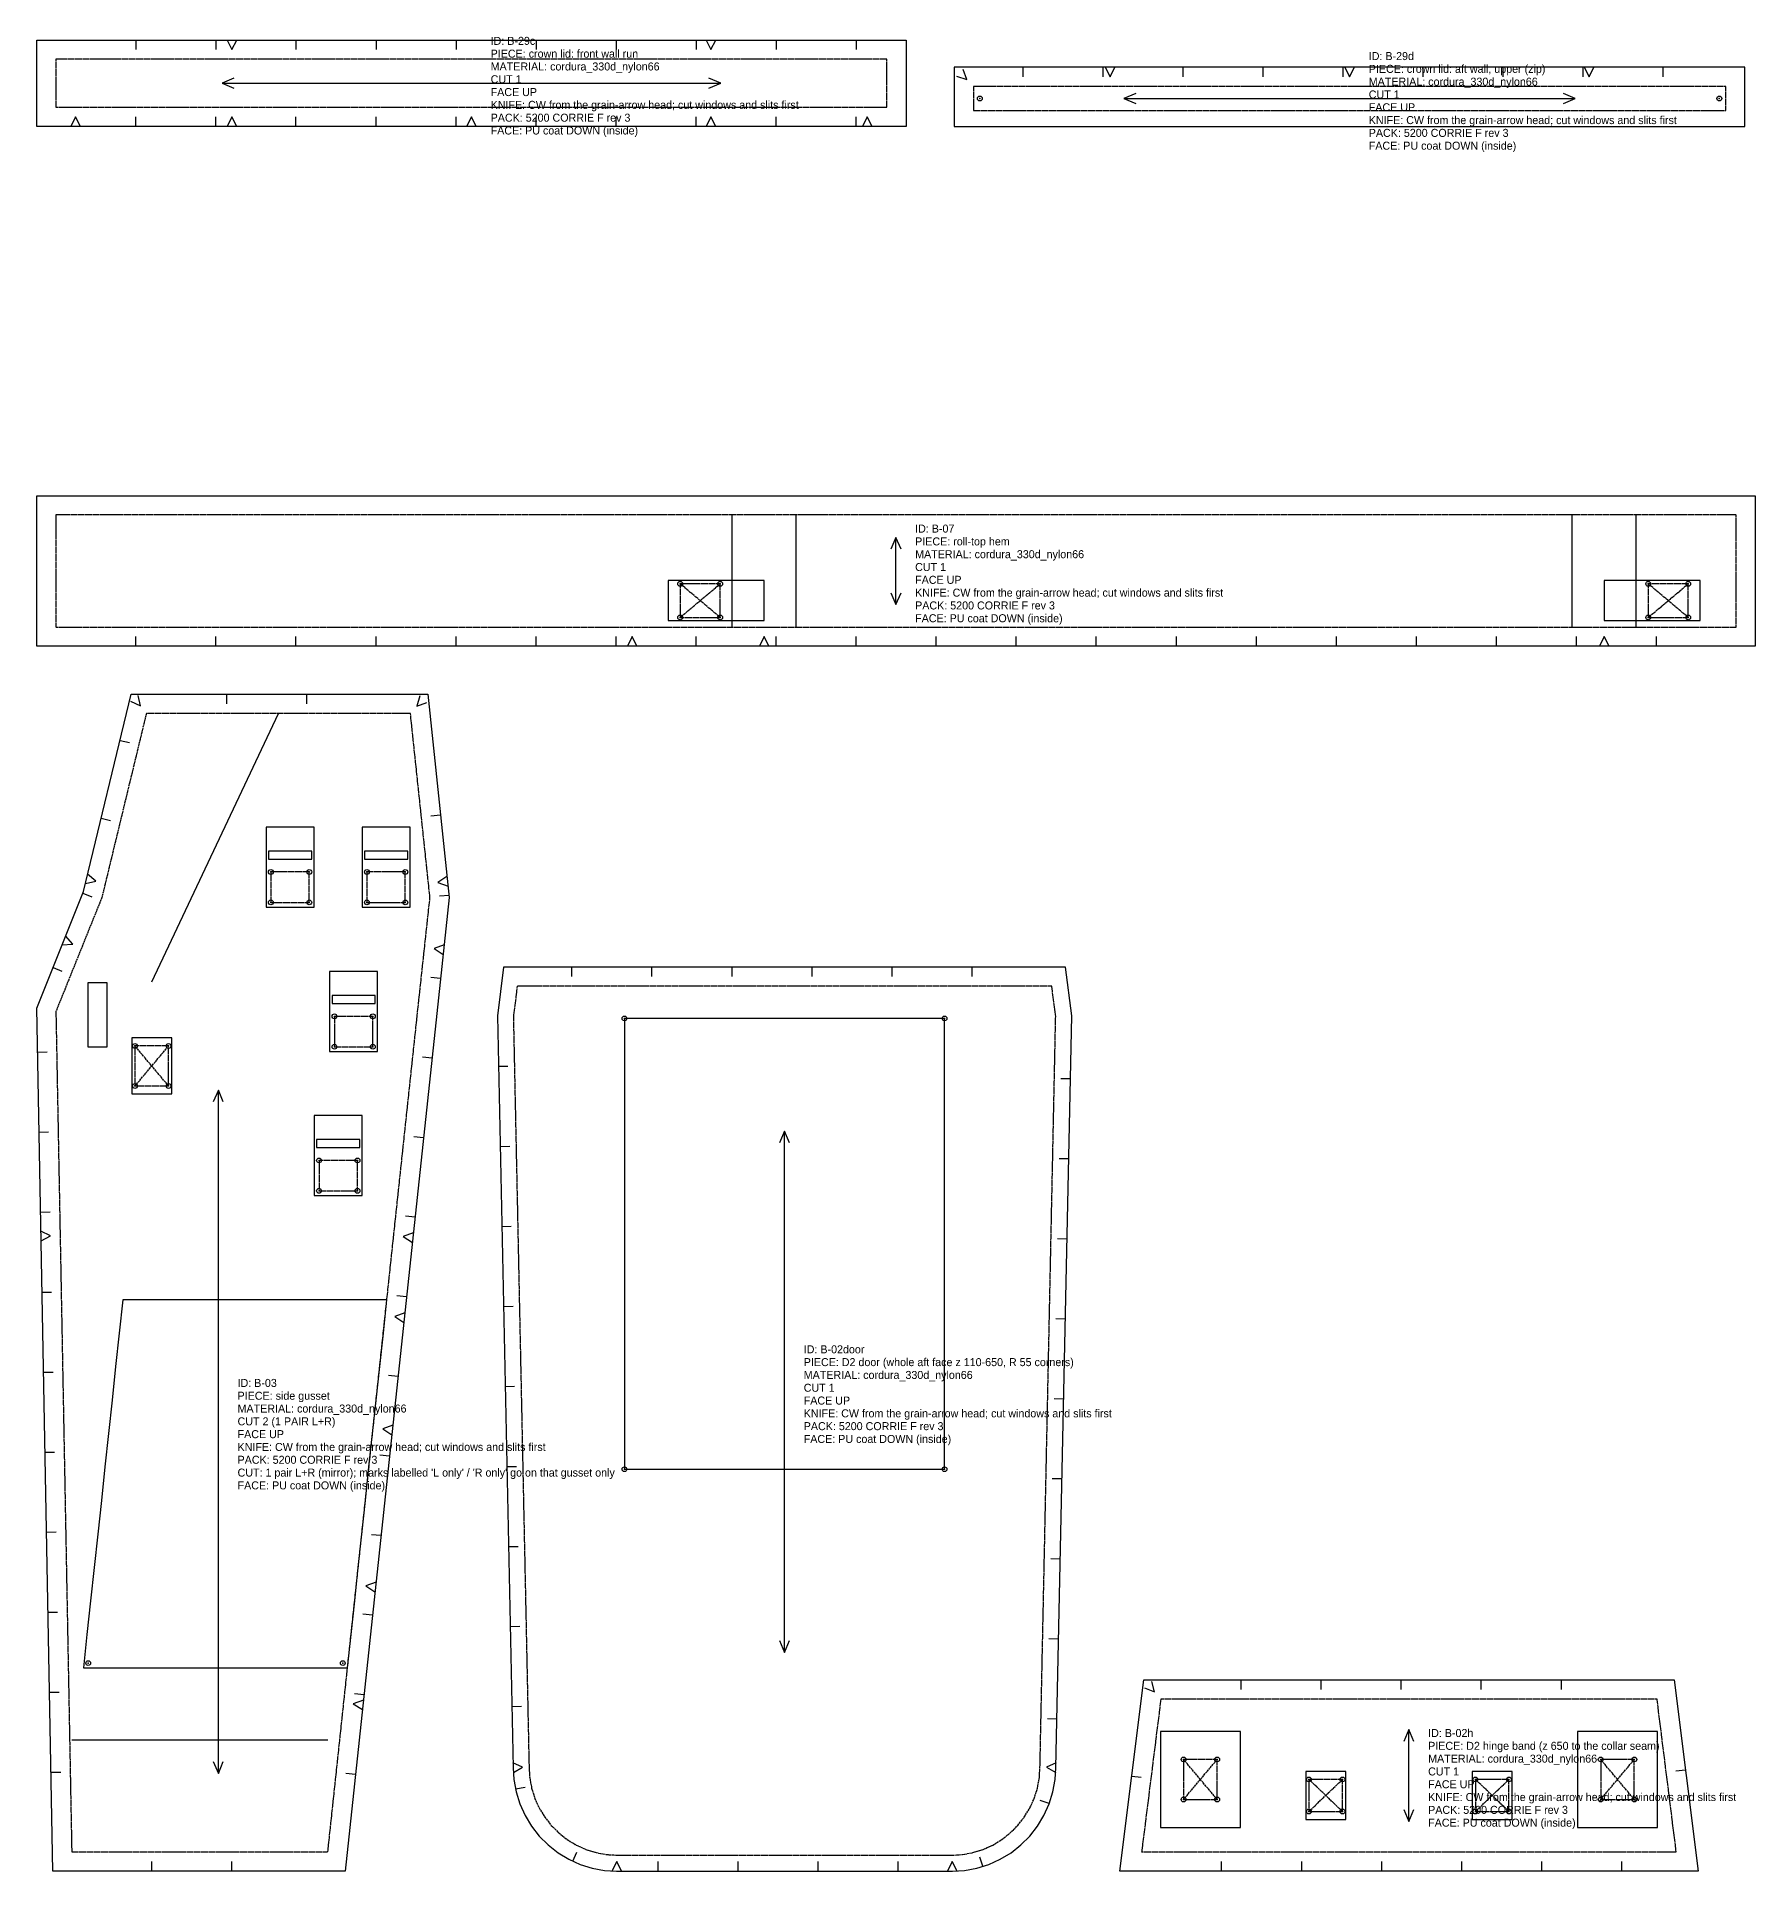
# Model space of a CAD drawing. Header units: millimetres. Extents: x 0 to 2010, y 0 to 1556.
# Drawn here: x 0 to 1074, y 0 to 1146 of the extents above; entities that cross this region are included whole.
import ezdxf

# ---------------------------------------------------------------- set-up
doc = ezdxf.new("R2010")
doc.units = ezdxf.units.MM
doc.linetypes.add('DASHED', pattern=[1.524, 1.27, -0.254])
for name, color, linetype in [('CUT', 7, 'Continuous'), ('DRILL', 4, 'Continuous'), ('GRAIN', 5, 'Continuous'), ('INTERNAL', 6, 'Continuous'), ('NOTCH', 1, 'Continuous'), ('SEW', 3, 'Continuous'), ('TEXT', 2, 'Continuous')]:
    doc.layers.add(name, color=color, linetype=linetype)

# ---------------------------------------------------------------- blocks, each defined once
blk = doc.blocks.new('B-03_0')
at = {"layer": 'CUT'}
blk.add_lwpolyline([(-11.8, -12), (-21.9, 527.2), (7.3, 599.9), (37.2, 723.2), (222.4, 723.2), (235.8, 596.2), (228.1, 523.7), (170.8, -12)], close=True, dxfattribs=at)
at = {"layer": 'CUT', "linetype": 'CONTINUOUS'}
blk.add_lwpolyline([(10.1, 503), (22.1, 503), (22.1, 543), (10.1, 543)], close=True, dxfattribs=at)
at = {"layer": 'DRILL'}
for centre in [(124.4, 612.2), (148.4, 612.2), (184.4, 612.2), (208.4, 612.2), (124.4, 593.2), (148.4, 593.2), (184.4, 593.2), (208.4, 593.2), (164.1, 522), (188.1, 522), (39.5, 503.5), (60.5, 503.5), (164.1, 503), (188.1, 503), (39.5, 478.5), (60.5, 478.5), (154.5, 432), (178.5, 432), (154.5, 413), (178.5, 413), (10.3, 118), (169.3, 118)]:
    blk.add_circle(centre, 1.5, dxfattribs=at)
for p in [(124.4, 612.2), (148.4, 612.2), (184.4, 612.2), (208.4, 612.2), (124.4, 593.2), (148.4, 593.2), (184.4, 593.2), (208.4, 593.2), (164.1, 522), (188.1, 522), (39.5, 503.5), (60.5, 503.5), (164.1, 503), (188.1, 503), (39.5, 478.5), (60.5, 478.5), (154.5, 432), (178.5, 432), (154.5, 413), (178.5, 413), (10.3, 118), (169.3, 118)]:
    blk.add_point(p, dxfattribs=at)
at = {"layer": 'GRAIN'}
for points in [[(94.7, 468.5), (91.6, 475.9), (88.4, 468.5)], [(91.6, 49.1), (91.6, 475.9)], [(88.4, 56.5), (91.6, 49.1), (94.7, 56.5)]]:
    blk.add_lwpolyline(points, dxfattribs=at)
at = {"layer": 'INTERNAL', "linetype": 'CONTINUOUS'}
for points in [[(50, 543.5), (129.1, 711.2)], [(32.3, 115), (172.3, 115)], [(0, 70), (160, 70)]]:
    blk.add_lwpolyline(points, dxfattribs=at)
for points in [[(121.4, 590.2), (151.4, 590.2), (151.4, 640.2), (121.4, 640.2)], [(181.4, 590.2), (211.4, 590.2), (211.4, 640.2), (181.4, 640.2)], [(122.9, 620.2), (149.9, 620.2), (149.9, 625.2), (122.9, 625.2)], [(182.9, 620.2), (209.9, 620.2), (209.9, 625.2), (182.9, 625.2)], [(161.1, 500), (191.1, 500), (191.1, 550), (161.1, 550)], [(162.6, 530), (189.6, 530), (189.6, 535), (162.6, 535)], [(37.5, 473.5), (62.5, 473.5), (62.5, 508.5), (37.5, 508.5)], [(151.5, 410), (181.5, 410), (181.5, 460), (151.5, 460)], [(153, 440), (180, 440), (180, 445), (153, 445)], [(172.3, 115), (174.5, 135.9), (176.8, 156.8), (179, 177.7), (181.2, 198.6), (183.5, 219.5), (185.7, 240.5), (187.9, 261.4), (190.2, 282.3), (192.4, 303.2), (194.7, 324.1), (196.9, 345), (31.9, 345), (29.7, 324.1), (27.4, 303.2), (25.2, 282.3), (22.9, 261.4), (20.7, 240.5), (18.5, 219.5), (16.2, 198.6), (14, 177.7), (11.8, 156.8), (9.5, 135.9), (7.3, 115)]]:
    blk.add_lwpolyline(points, close=True, dxfattribs=at)
at = {"layer": 'NOTCH'}
for points in [[(36.8, 718.8), (42.9, 716), (41.5, 722.5)], [(96.6, 723.2), (96.6, 717.2)], [(146.6, 723.2), (146.6, 717.2)], [(217.4, 722.2), (215.6, 715.7), (221.9, 718.1)], [(30.2, 694.4), (36, 693)], [(18.4, 645.8), (24.3, 644.4)], [(230.4, 647.6), (224.4, 647)], [(8.5, 605), (15.1, 606.5), (9.9, 610.8)], [(234.4, 609.3), (228.8, 605.7), (235.1, 603.4)], [(6.9, 599), (12.5, 596.7)], [(235.7, 597.6), (229.7, 597.1)], [(-6.1, 566.7), (0.6, 567.2), (-3.8, 572.3)], [(232.7, 566.7), (226.4, 564.4), (232, 560.7)], [(-11.7, 552.6), (-6.2, 550.3)], [(230.4, 545.6), (224.4, 546.2)], [(-21.4, 499.7), (-15.4, 499.8)], [(225.1, 495.9), (219.1, 496.5)], [(-20.5, 449.7), (-14.5, 449.8)], [(219.8, 446.2), (213.8, 446.8)], [(-19.5, 399.7), (-13.5, 399.8)], [(214.5, 396.5), (208.5, 397.1)], [(-19.2, 381.8), (-13.3, 384.9), (-19.3, 387.8)], [(213.4, 386.7), (207.1, 384.4), (212.8, 380.7)], [(-18.6, 349.7), (-12.6, 349.8)], [(209.1, 346.7), (203.2, 347.4)], [(208.1, 336.8), (201.8, 334.5), (207.4, 330.8)], [(-17.7, 299.7), (-11.7, 299.8)], [(203.8, 297), (197.9, 297.7)], [(200.6, 266.6), (194.3, 264.3), (199.9, 260.6)], [(-16.7, 249.7), (-10.7, 249.8)], [(198.5, 247.3), (192.5, 247.9)], [(-15.8, 199.7), (-9.8, 199.9)], [(193.2, 197.6), (187.2, 198.2)], [(190.1, 168.5), (183.8, 166.2), (189.4, 162.5)], [(-14.8, 149.7), (-8.8, 149.9)], [(187.9, 147.9), (181.9, 148.5)], [(-13.9, 99.8), (-7.9, 99.9)], [(182.2, 94.9), (175.9, 92.6), (181.6, 88.9)], [(182.6, 98.2), (176.6, 98.8)], [(-12.9, 49.8), (-6.9, 49.9)], [(177.2, 48.4), (171.3, 49.1)], [(50, -12), (50, -6)], [(100, -12), (100, -6)]]:
    blk.add_lwpolyline(points, dxfattribs=at)
at = {"layer": 'SEW', "linetype": 'DASHED'}
for points in [[(0, 0), (160, 0), (216.1, 525), (223.8, 596.2), (211.6, 711.2), (46.6, 711.2), (18.8, 596.2), (-9.9, 525)], [(124.4, 593.2), (148.4, 593.2), (148.4, 612.2), (124.4, 612.2)], [(184.4, 593.2), (208.4, 593.2), (208.4, 612.2), (184.4, 612.2)], [(164.1, 503), (188.1, 503), (188.1, 522), (164.1, 522)], [(39.5, 478.5), (60.5, 478.5), (60.5, 503.5), (39.5, 503.5)], [(154.5, 413), (178.5, 413), (178.5, 432), (154.5, 432)]]:
    blk.add_lwpolyline(points, close=True, dxfattribs=at)
for points in [[(39.5, 478.5), (60.5, 503.5)], [(60.5, 478.5), (39.5, 503.5)]]:
    blk.add_lwpolyline(points, dxfattribs=at)
at = {"layer": 'TEXT'}
for s, p in [('PIECE: side gusset', (103.6, 282.5)), ('ID: B-03', (103.6, 290.5)), ('MATERIAL: cordura_330d_nylon66', (103.6, 274.5)), ('CUT 2 (1 PAIR L+R)', (103.6, 266.5)), ('FACE UP', (103.6, 258.5)), ('KNIFE: CW from the grain-arrow head; cut windows and slits first', (103.6, 250.5)), ('PACK: 5200 CORRIE F rev 3', (103.6, 242.5)), ("CUT: 1 pair L+R (mirror); marks labelled 'L only' / 'R only' go on that gusset only", (103.6, 234.5)), ('FACE: PU coat DOWN (inside)', (103.6, 226.5))]:
    blk.add_text(s, height=5, dxfattribs=at).set_placement(p)
blk = doc.blocks.new('B-02door_1')
at = {"layer": 'CUT'}
blk.add_lwpolyline([(175.6, 630.5), (-175.6, 630.5), (-179.4, 600.1), (-169.6, 130.3), (-169.1, 122.9), (-167.7, 115.2), (-165.4, 107.7), (-162.1, 100.5), (-158.1, 93.8), (-153.2, 87.6), (-147.7, 82.1), (-141.5, 77.2), (-134.8, 73.2), (-127.6, 69.9), (-120.1, 67.6), (-112.4, 66.2), (-104.9, 65.7), (104.9, 65.7), (112.4, 66.2), (120.1, 67.6), (127.6, 69.9), (134.8, 73.2), (141.5, 77.2), (147.7, 82.1), (153.2, 87.6), (158.1, 93.8), (162.1, 100.5), (165.4, 107.7), (167.7, 115.2), (169.1, 122.9), (169.6, 130.3), (179.4, 600.1)], close=True, dxfattribs=at)
at = {"layer": 'DRILL'}
for centre in [(-100, 598.4), (100, 598.4), (-100, 316.8), (100, 316.8)]:
    blk.add_circle(centre, 1.5, dxfattribs=at)
for p in [(-100, 598.4), (100, 598.4), (-100, 316.8), (100, 316.8)]:
    blk.add_point(p, dxfattribs=at)
at = {"layer": 'GRAIN'}
for points in [[(3.1, 520.6), (0, 528), (-3.1, 520.6)], [(0, 202.3), (0, 528)], [(-3.1, 209.7), (0, 202.3), (3.1, 209.7)]]:
    blk.add_lwpolyline(points, dxfattribs=at)
at = {"layer": 'INTERNAL', "linetype": 'CONTINUOUS'}
blk.add_lwpolyline([(-100, 316.8), (100, 316.8), (100, 598.4), (-100, 598.4)], close=True, dxfattribs=at)
at = {"layer": 'NOTCH'}
for points in [[(-133, 630.5), (-133, 624.5)], [(-83, 630.5), (-83, 624.5)], [(-33, 630.5), (-33, 624.5)], [(17, 630.5), (17, 624.5)], [(67, 630.5), (67, 624.5)], [(117, 630.5), (117, 624.5)], [(-178.8, 568.5), (-172.8, 568.6)], [(178.6, 560.6), (172.6, 560.7)], [(-177.7, 518.5), (-171.7, 518.6)], [(177.5, 510.6), (171.6, 510.7)], [(-176.7, 468.5), (-170.7, 468.6)], [(176.5, 460.6), (170.5, 460.8)], [(-175.6, 418.5), (-169.6, 418.6)], [(175.4, 410.6), (169.4, 410.8)], [(-174.6, 368.5), (-168.6, 368.6)], [(174.4, 360.6), (168.4, 360.8)], [(-173.5, 318.5), (-167.5, 318.6)], [(173.3, 310.7), (167.3, 310.8)], [(-172.5, 268.5), (-166.5, 268.6)], [(172.3, 260.7), (166.3, 260.8)], [(-171.4, 218.5), (-165.4, 218.7)], [(171.2, 210.7), (165.2, 210.8)], [(-170.4, 168.5), (-164.4, 168.7)], [(170.2, 160.7), (164.2, 160.8)], [(-169.4, 127.3), (-163.6, 130.6), (-169.7, 133.3)], [(169.7, 133.3), (163.6, 130.6), (169.4, 127.3)], [(-168, 117.1), (-162.1, 118.1)], [(165.4, 107.9), (159.8, 109.9)], [(-132.2, 72), (-129.8, 77.5)], [(-101.9, 65.7), (-104.7, 71.7), (-107.9, 65.8)], [(-78.9, 65.7), (-78.9, 71.7)], [(-28.9, 65.7), (-28.9, 71.7)], [(21.1, 65.7), (21.1, 71.7)], [(71.1, 65.7), (71.1, 71.7)], [(107.9, 65.8), (104.7, 71.7), (101.9, 65.7)], [(123.8, 68.8), (122, 74.5)]]:
    blk.add_lwpolyline(points, dxfattribs=at)
at = {"layer": 'SEW', "linetype": 'DASHED'}
blk.add_lwpolyline([(-167, 618.5), (-169.4, 599.6), (-159.6, 130.7), (-159.2, 124.1), (-158, 117.6), (-156, 111.2), (-153.3, 105.2), (-149.8, 99.5), (-145.7, 94.3), (-141, 89.6), (-135.8, 85.5), (-130.1, 82), (-124.1, 79.3), (-117.7, 77.3), (-111.2, 76.1), (-104.6, 75.7), (104.6, 75.7), (111.2, 76.1), (117.7, 77.3), (124.1, 79.3), (130.1, 82), (135.8, 85.5), (141, 89.6), (145.7, 94.3), (149.8, 99.5), (153.3, 105.2), (156, 111.2), (158, 117.6), (159.2, 124.1), (159.6, 130.7), (169.4, 599.6), (167, 618.5)], close=True, dxfattribs=at)
at = {"layer": 'TEXT'}
for s, p in [('ID: B-02door', (12, 389.2)), ('PIECE: D2 door (whole aft face z 110-650, R 55 corners)', (12, 381.2)), ('MATERIAL: cordura_330d_nylon66', (12, 373.2)), ('CUT 1', (12, 365.2)), ('FACE UP', (12, 357.2)), ('KNIFE: CW from the grain-arrow head; cut windows and slits first', (12, 349.2)), ('PACK: 5200 CORRIE F rev 3', (12, 341.2)), ('FACE: PU coat DOWN (inside)', (12, 333.2))]:
    blk.add_text(s, height=5, dxfattribs=at).set_placement(p)
blk = doc.blocks.new('B-02h_2')
at = {"layer": 'CUT'}
blk.add_lwpolyline([(-180.6, 606.5), (-165.6, 726), (165.6, 726), (180.6, 606.5)], close=True, dxfattribs=at)
at = {"layer": 'DRILL'}
for centre in [(-140.8, 676.3), (-119.8, 676.3), (119.8, 676.3), (140.8, 676.3), (-62.5, 663.8), (-41.5, 663.8), (41.5, 663.8), (62.5, 663.8), (-140.8, 651.3), (-119.8, 651.3), (-62.5, 643.8), (-41.5, 643.8), (41.5, 643.8), (62.5, 643.8), (119.8, 651.3), (140.8, 651.3)]:
    blk.add_circle(centre, 1.5, dxfattribs=at)
for p in [(-140.8, 676.3), (-119.8, 676.3), (119.8, 676.3), (140.8, 676.3), (-62.5, 663.8), (-41.5, 663.8), (41.5, 663.8), (62.5, 663.8), (-140.8, 651.3), (-119.8, 651.3), (-62.5, 643.8), (-41.5, 643.8), (41.5, 643.8), (62.5, 643.8), (119.8, 651.3), (140.8, 651.3)]:
    blk.add_point(p, dxfattribs=at)
at = {"layer": 'GRAIN'}
for points in [[(3.1, 687.6), (0, 694.9), (-3.1, 687.6)], [(0, 637.6), (0, 694.9)], [(-3.1, 645), (0, 637.6), (3.1, 645)]]:
    blk.add_lwpolyline(points, dxfattribs=at)
at = {"layer": 'INTERNAL', "linetype": 'CONTINUOUS'}
for points in [[(-155.3, 633.8), (-105.3, 633.8), (-105.3, 693.8), (-155.3, 693.8)], [(105.3, 633.8), (155.3, 633.8), (155.3, 693.8), (105.3, 693.8)], [(-64.5, 638.8), (-39.5, 638.8), (-39.5, 668.8), (-64.5, 668.8)], [(39.5, 638.8), (64.5, 638.8), (64.5, 668.8), (39.5, 668.8)]]:
    blk.add_lwpolyline(points, close=True, dxfattribs=at)
at = {"layer": 'NOTCH'}
for points in [[(-165.2, 721.1), (-159, 718.5), (-160.7, 725)], [(-105, 726), (-105, 720)], [(-55, 726), (-55, 720)], [(-5, 726), (-5, 720)], [(45, 726), (45, 720)], [(95, 726), (95, 720)], [(-173.2, 665.9), (-167.2, 665.2)], [(172.7, 669.6), (166.7, 668.9)], [(-117, 606.5), (-117, 612.5)], [(-67, 606.5), (-67, 612.5)], [(-17, 606.5), (-17, 612.5)], [(33, 606.5), (33, 612.5)], [(83, 606.5), (83, 612.5)], [(133, 606.5), (133, 612.5)]]:
    blk.add_lwpolyline(points, dxfattribs=at)
at = {"layer": 'SEW', "linetype": 'DASHED'}
for points in [[(-167, 618.5), (167, 618.5), (155, 714), (-155, 714)], [(-140.8, 651.3), (-119.8, 651.3), (-119.8, 676.3), (-140.8, 676.3)], [(119.8, 651.3), (140.8, 651.3), (140.8, 676.3), (119.8, 676.3)], [(-62.5, 643.8), (-41.5, 643.8), (-41.5, 663.8), (-62.5, 663.8)], [(41.5, 643.8), (62.5, 643.8), (62.5, 663.8), (41.5, 663.8)]]:
    blk.add_lwpolyline(points, close=True, dxfattribs=at)
for points in [[(-140.8, 651.3), (-119.8, 676.3)], [(-119.8, 651.3), (-140.8, 676.3)], [(119.8, 651.3), (140.8, 676.3)], [(140.8, 651.3), (119.8, 676.3)], [(-62.5, 643.8), (-41.5, 663.8)], [(-41.5, 643.8), (-62.5, 663.8)], [(41.5, 643.8), (62.5, 663.8)], [(62.5, 643.8), (41.5, 663.8)]]:
    blk.add_lwpolyline(points, dxfattribs=at)
at = {"layer": 'TEXT'}
for s, p in [('ID: B-02h', (12, 690.3)), ('PIECE: D2 hinge band (z 650 to the collar seam)', (12, 682.3)), ('MATERIAL: cordura_330d_nylon66', (12, 674.3)), ('CUT 1', (12, 666.3)), ('FACE UP', (12, 658.3)), ('KNIFE: CW from the grain-arrow head; cut windows and slits first', (12, 650.3)), ('PACK: 5200 CORRIE F rev 3', (12, 642.3)), ('FACE: PU coat DOWN (inside)', (12, 634.3))]:
    blk.add_text(s, height=5, dxfattribs=at).set_placement(p)
blk = doc.blocks.new('B-07_3')
at = {"layer": 'CUT'}
blk.add_lwpolyline([(-12, -12), (-12, 82), (1061.7, 82), (1061.7, -12)], close=True, dxfattribs=at)
at = {"layer": 'DRILL'}
for centre in [(390, 27), (415, 27), (994.8, 27), (1019.8, 27), (390, 6), (415, 6), (994.8, 6), (1019.8, 6)]:
    blk.add_circle(centre, 1.5, dxfattribs=at)
for p in [(390, 27), (415, 27), (994.8, 27), (1019.8, 27), (390, 6), (415, 6), (994.8, 6), (1019.8, 6)]:
    blk.add_point(p, dxfattribs=at)
at = {"layer": 'GRAIN'}
for points in [[(528, 48.6), (524.8, 56), (521.7, 48.6)], [(524.8, 14), (524.8, 56)], [(521.7, 21.4), (524.8, 14), (528, 21.4)]]:
    blk.add_lwpolyline(points, dxfattribs=at)
at = {"layer": 'INTERNAL', "linetype": 'CONTINUOUS'}
for points in [[(422.5, 0), (422.5, 70)], [(462.5, 0), (462.5, 70)], [(947.3, 0), (947.3, 70)], [(987.3, 0), (987.3, 70)]]:
    blk.add_lwpolyline(points, dxfattribs=at)
for points in [[(382.5, 4), (442.5, 4), (442.5, 29), (382.5, 29)], [(967.3, 4), (1027.3, 4), (1027.3, 29), (967.3, 29)]]:
    blk.add_lwpolyline(points, close=True, dxfattribs=at)
at = {"layer": 'NOTCH'}
for points in [[(50, -12), (50, -6)], [(100, -12), (100, -6)], [(150, -12), (150, -6)], [(200, -12), (200, -6)], [(250, -12), (250, -6)], [(300, -12), (300, -6)], [(350, -12), (350, -6)], [(363, -12), (360, -6), (357, -12)], [(400, -12), (400, -6)], [(445.5, -12), (442.5, -6), (439.5, -12)], [(450, -12), (450, -6)], [(500, -12), (500, -6)], [(550, -12), (550, -6)], [(600, -12), (600, -6)], [(650, -12), (650, -6)], [(700, -12), (700, -6)], [(750, -12), (750, -6)], [(800, -12), (800, -6)], [(850, -12), (850, -6)], [(900, -12), (900, -6)], [(950, -12), (950, -6)], [(970.3, -12), (967.3, -6), (964.3, -12)], [(1000, -12), (1000, -6)]]:
    blk.add_lwpolyline(points, dxfattribs=at)
at = {"layer": 'SEW', "linetype": 'DASHED'}
for points in [[(0, 0), (1049.7, 0), (1049.7, 70), (0, 70)], [(390, 6), (415, 6), (415, 27), (390, 27)], [(994.8, 6), (1019.8, 6), (1019.8, 27), (994.8, 27)]]:
    blk.add_lwpolyline(points, close=True, dxfattribs=at)
for points in [[(390, 6), (415, 27)], [(415, 6), (390, 27)], [(994.8, 6), (1019.8, 27)], [(1019.8, 6), (994.8, 27)]]:
    blk.add_lwpolyline(points, dxfattribs=at)
at = {"layer": 'TEXT'}
for s, p in [('ID: B-07', (536.8, 59)), ('PIECE: roll-top hem', (536.8, 51)), ('MATERIAL: cordura_330d_nylon66', (536.8, 43)), ('CUT 1', (536.8, 35)), ('FACE UP', (536.8, 27)), ('KNIFE: CW from the grain-arrow head; cut windows and slits first', (536.8, 19)), ('PACK: 5200 CORRIE F rev 3', (536.8, 11)), ('FACE: PU coat DOWN (inside)', (536.8, 3))]:
    blk.add_text(s, height=5, dxfattribs=at).set_placement(p)
blk = doc.blocks.new('B-29c_7')
at = {"layer": 'CUT'}
blk.add_lwpolyline([(-12, -12), (-12, 42), (531.2, 42), (531.2, -12)], close=True, dxfattribs=at)
at = {"layer": 'GRAIN'}
for points in [[(111.2, 18.1), (103.8, 15), (111.2, 11.9)], [(103.8, 15), (415.4, 15)], [(408, 11.9), (415.4, 15), (408, 18.1)]]:
    blk.add_lwpolyline(points, dxfattribs=at)
at = {"layer": 'NOTCH'}
for points in [[(50, 42), (50, 36)], [(100, 42), (100, 36)], [(107, 42), (110, 36), (113, 42)], [(150, 42), (150, 36)], [(200, 42), (200, 36)], [(250, 42), (250, 36)], [(300, 42), (300, 36)], [(350, 42), (350, 36)], [(400, 42), (400, 36)], [(406.2, 42), (409.2, 36), (412.2, 42)], [(450, 42), (450, 36)], [(500, 42), (500, 36)], [(15.3, -12), (12.3, -6), (9.3, -12)], [(50, -12), (50, -6)], [(100, -12), (100, -6)], [(113, -12), (110, -6), (107, -12)], [(150, -12), (150, -6)], [(200, -12), (200, -6)], [(250, -12), (250, -6)], [(262.6, -12), (259.6, -6), (256.6, -12)], [(300, -12), (300, -6)], [(350, -12), (350, -6)], [(400, -12), (400, -6)], [(412.2, -12), (409.2, -6), (406.2, -12)], [(450, -12), (450, -6)], [(500, -12), (500, -6)], [(509.9, -12), (506.9, -6), (503.9, -12)]]:
    blk.add_lwpolyline(points, dxfattribs=at)
at = {"layer": 'SEW', "linetype": 'DASHED'}
blk.add_lwpolyline([(0, 0), (519.2, 0), (519.2, 30), (0, 30)], close=True, dxfattribs=at)
at = {"layer": 'TEXT'}
for s, p in [('ID: B-29c', (271.6, 39)), ('PIECE: crown lid: front wall run', (271.6, 31)), ('MATERIAL: cordura_330d_nylon66', (271.6, 23)), ('CUT 1', (271.6, 15)), ('FACE UP', (271.6, 7)), ('KNIFE: CW from the grain-arrow head; cut windows and slits first', (271.6, -1)), ('PACK: 5200 CORRIE F rev 3', (271.6, -9)), ('FACE: PU coat DOWN (inside)', (271.6, -17))]:
    blk.add_text(s, height=5, dxfattribs=at).set_placement(p)
blk = doc.blocks.new('B-29d_8')
at = {"layer": 'CUT'}
blk.add_lwpolyline([(-12, 27), (-12, -10), (482, -10), (482, 27)], close=True, dxfattribs=at)
at = {"layer": 'DRILL'}
for centre in [(4, 7.5), (466, 7.5)]:
    blk.add_circle(centre, 1.5, dxfattribs=at)
for p in [(4, 7.5), (466, 7.5)]:
    blk.add_point(p, dxfattribs=at)
at = {"layer": 'GRAIN'}
for points in [[(101.4, 10.6), (94, 7.5), (101.4, 4.4)], [(94, 7.5), (376, 7.5)], [(368.6, 4.4), (376, 7.5), (368.6, 10.6)]]:
    blk.add_lwpolyline(points, dxfattribs=at)
at = {"layer": 'NOTCH'}
for points in [[(-10.6, 21.4), (-4.2, 19.3), (-6.3, 25.7)], [(30.8, 27), (30.8, 21)], [(80.8, 27), (80.8, 21)], [(82.4, 27), (85.4, 21), (88.4, 27)], [(130.8, 27), (130.8, 21)], [(180.8, 27), (180.8, 21)], [(230.8, 27), (230.8, 21)], [(232, 27), (235, 21), (238, 27)], [(280.8, 27), (280.8, 21)], [(330.8, 27), (330.8, 21)], [(380.8, 27), (380.8, 21)], [(381.6, 27), (384.6, 21), (387.6, 27)], [(430.8, 27), (430.8, 21)]]:
    blk.add_lwpolyline(points, dxfattribs=at)
at = {"layer": 'SEW', "linetype": 'DASHED'}
blk.add_lwpolyline([(0, 0), (470, 0), (470, 15), (0, 15)], close=True, dxfattribs=at)
at = {"layer": 'TEXT'}
for s, p in [('ID: B-29d', (247, 31.5)), ('PIECE: crown lid: aft wall, upper (zip)', (247, 23.5)), ('CUT 1', (247, 7.5)), ('MATERIAL: cordura_330d_nylon66', (247, 15.5)), ('FACE UP', (247, -0.5)), ('KNIFE: CW from the grain-arrow head; cut windows and slits first', (247, -8.5)), ('PACK: 5200 CORRIE F rev 3', (247, -16.5)), ('FACE: PU coat DOWN (inside)', (247, -24.5))]:
    blk.add_text(s, height=5, dxfattribs=at).set_placement(p)

msp = doc.modelspace()

# ---------------------------------------------------------------- block references
at = {"layer": 'CUT'}
for name, p in [('B-29c_7', (12, 1101.9)), ('B-29d_8', (585.2, 1099.9)), ('B-07_3', (12, 777.2)), ('B-03_0', (21.9, 12)), ('B-02door_1', (467.2, -65.7)), ('B-02h_2', (857.3, -606.5))]:
    msp.add_blockref(name, p, dxfattribs=at)

doc.saveas('drawing.dxf')
